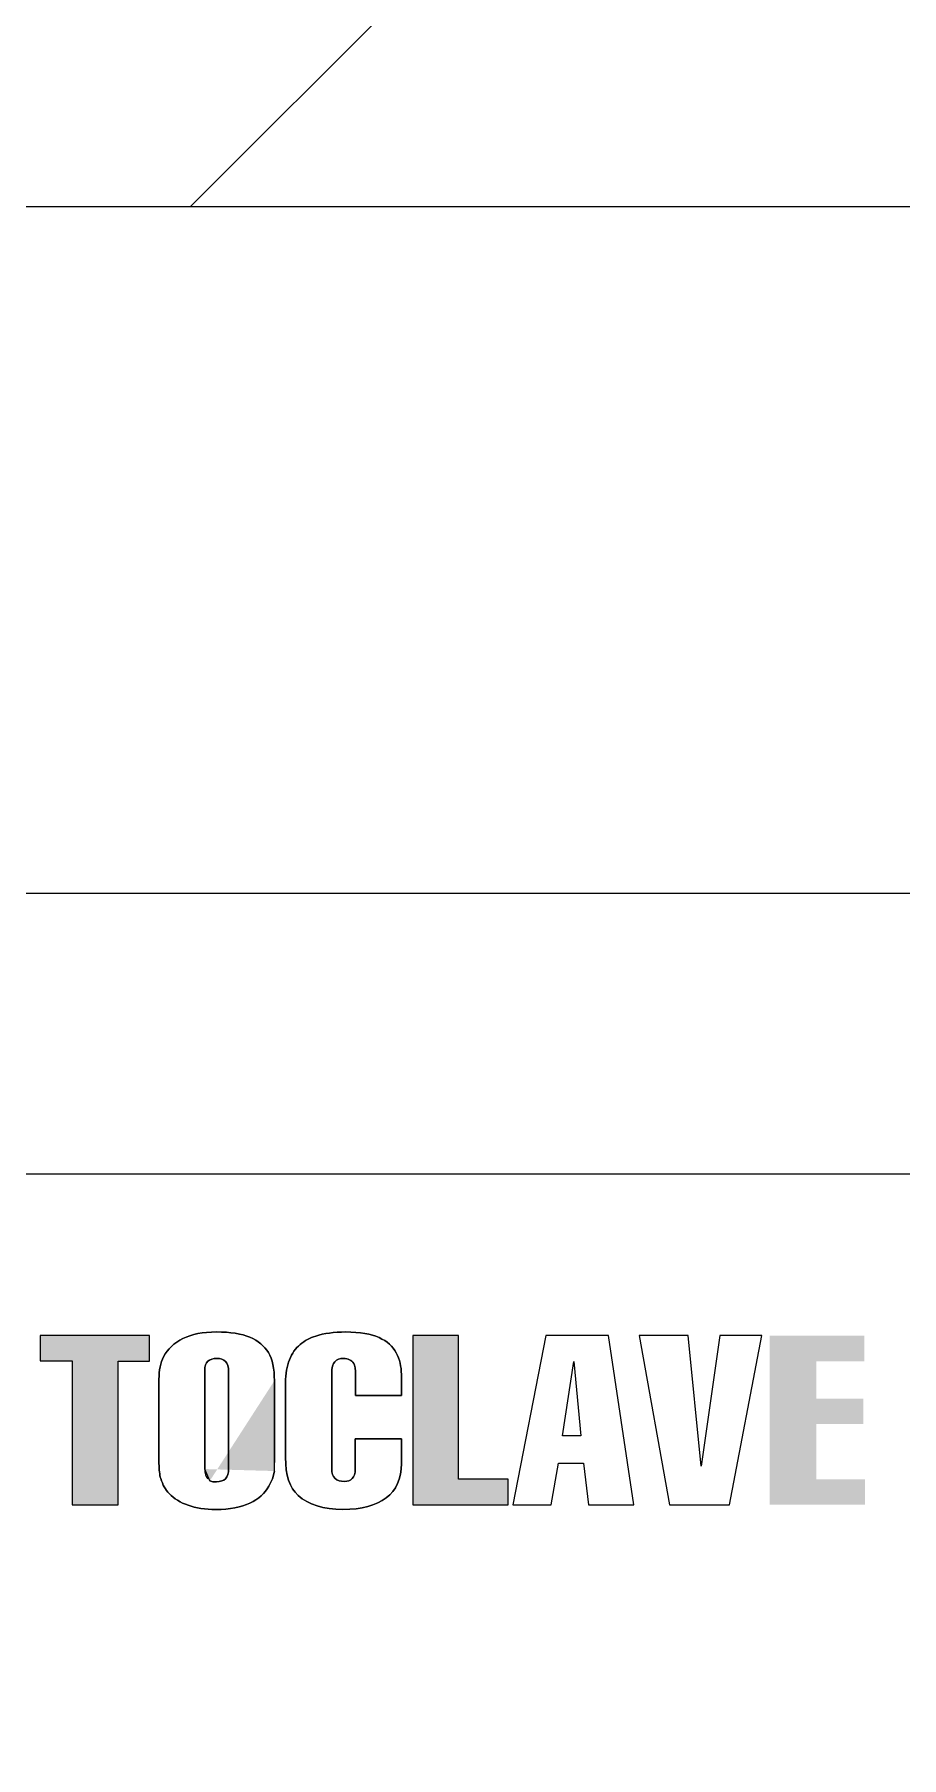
# Model space of a CAD drawing. Header units: millimetres. Extents: x -180913 to 13185, y -18310 to 9270.
# Drawn here: x 5964.5 to 6028.8, y 3870.4 to 3998.3 of the extents above; entities that cross this region are included whole.
import ezdxf

# ---------------------------------------------------------------- set-up
doc = ezdxf.new("R2010")
doc.units = ezdxf.units.MM
doc.header["$MEASUREMENT"] = 0
doc.layers.get('0').update_dxf_attribs({"lineweight": 25})
doc.layers.add('D', color=3, linetype='Continuous', lineweight=13)

msp = doc.modelspace()

# ---------------------------------------------------------------- hatches: boundary and pattern name
h = msp.add_hatch(color=256)
edge = h.paths.add_edge_path()
edge.add_spline(control_points=[(5964.874, 3899.878), (5964.874, 3899.878), (5964.874, 3901.756), (5964.874, 3901.756), (5964.874, 3901.756), (5964.874, 3901.756), (5972.991, 3901.756), (5972.991, 3901.756), (5972.991, 3901.756), (5972.991, 3901.756), (5972.991, 3899.853), (5972.991, 3899.853), (5972.991, 3899.853), (5972.991, 3899.853), (5970.68, 3899.853), (5970.68, 3899.853), (5970.68, 3899.853), (5970.68, 3899.853), (5970.68, 3889.199), (5970.68, 3889.199), (5970.68, 3889.199), (5970.68, 3889.199), (5967.254, 3889.199), (5967.254, 3889.199), (5967.254, 3889.199), (5967.254, 3889.199), (5967.254, 3899.878), (5967.254, 3899.878), (5967.254, 3899.878), (5967.254, 3899.878), (5964.874, 3899.878), (5964.874, 3899.878)], knot_values=[0, 0, 0, 0, 0.125, 0.125, 0.125, 0.125, 0.25, 0.25, 0.25, 0.25, 0.375, 0.375, 0.375, 0.375, 0.5, 0.5, 0.5, 0.5, 0.625, 0.625, 0.625, 0.625, 0.75, 0.75, 0.75, 0.75, 0.875, 0.875, 0.875, 0.875, 1, 1, 1, 1], degree=3, periodic=1)
h = msp.add_hatch(color=256)
edge = h.paths.add_edge_path(flags=17)
edge.add_spline(control_points=[(5982.264, 3891.705), (5982.264, 3891.705), (5982.122, 3891.119), (5982.122, 3891.119), (5982.122, 3891.119), (5982.122, 3891.119), (5981.84, 3890.585), (5981.84, 3890.585), (5981.84, 3890.585), (5981.558, 3890.051), (5981.093, 3889.629), (5980.446, 3889.319), (5980.446, 3889.319), (5979.799, 3889.009), (5978.957, 3888.854), (5977.921, 3888.854), (5977.921, 3888.854), (5977.124, 3888.854), (5976.439, 3888.956), (5975.864, 3889.16), (5975.864, 3889.16), (5975.29, 3889.364), (5974.82, 3889.655), (5974.455, 3890.034), (5974.455, 3890.034), (5974.183, 3890.315), (5973.974, 3890.686), (5973.828, 3891.145), (5973.828, 3891.145), (5973.741, 3891.426), (5973.698, 3891.8), (5973.698, 3892.265), (5973.698, 3892.265), (5973.698, 3892.265), (5973.698, 3898.509), (5973.698, 3898.509), (5973.698, 3898.509), (5973.698, 3899.187), (5973.811, 3899.743), (5974.037, 3900.18), (5974.037, 3900.18), (5974.342, 3900.76), (5974.82, 3901.212), (5975.471, 3901.536), (5975.471, 3901.536), (5976.122, 3901.861), (5976.948, 3902.023), (5977.951, 3902.023), (5977.951, 3902.023), (5979, 3902.023), (5979.832, 3901.892), (5980.446, 3901.631), (5980.446, 3901.631), (5981.06, 3901.37), (5981.516, 3900.991), (5981.815, 3900.494), (5981.815, 3900.494), (5982.114, 3899.997), (5982.264, 3899.301), (5982.264, 3898.406), (5982.264, 3898.406), (5982.264, 3898.406), (5982.264, 3891.705), (5982.264, 3891.705)], knot_values=[0, 0, 0, 0, 0.0625, 0.0625, 0.0625, 0.0625, 0.125, 0.125, 0.125, 0.125, 0.1875, 0.1875, 0.1875, 0.1875, 0.25, 0.25, 0.25, 0.25, 0.3125, 0.3125, 0.3125, 0.3125, 0.375, 0.375, 0.375, 0.375, 0.4375, 0.4375, 0.4375, 0.4375, 0.5, 0.5, 0.5, 0.5, 0.5625, 0.5625, 0.5625, 0.5625, 0.625, 0.625, 0.625, 0.625, 0.6875, 0.6875, 0.6875, 0.6875, 0.75, 0.75, 0.75, 0.75, 0.8125, 0.8125, 0.8125, 0.8125, 0.875, 0.875, 0.875, 0.875, 0.9375, 0.9375, 0.9375, 0.9375, 1, 1, 1, 1], degree=3, periodic=0)
edge = h.paths.add_edge_path(flags=0)
edge.add_spline(control_points=[(5977.476, 3890.984), (5977.476, 3890.984), (5977.692, 3890.913), (5977.692, 3890.913), (5977.692, 3890.913), (5977.692, 3890.913), (5977.971, 3890.913), (5977.971, 3890.913), (5977.971, 3890.913), (5978.256, 3890.913), (5978.477, 3890.987), (5978.633, 3891.137), (5978.633, 3891.137), (5978.789, 3891.286), (5978.867, 3891.538), (5978.867, 3891.894), (5978.867, 3891.894), (5978.867, 3891.894), (5978.867, 3899.06), (5978.867, 3899.06), (5978.867, 3899.06), (5978.867, 3899.433), (5978.793, 3899.693), (5978.643, 3899.84), (5978.643, 3899.84), (5978.494, 3899.986), (5978.28, 3900.059), (5978.001, 3900.059), (5978.001, 3900.059), (5977.709, 3900.059), (5977.484, 3899.99), (5977.328, 3899.853), (5977.328, 3899.853), (5977.172, 3899.715), (5977.095, 3899.491), (5977.095, 3899.181), (5977.095, 3899.181), (5977.095, 3899.181), (5977.095, 3891.851), (5977.095, 3891.851), (5977.095, 3891.851), (5977.095, 3891.851), (5977.476, 3890.984), (5977.476, 3890.984)], knot_values=[0, 0, 0, 0, 0.0909091, 0.0909091, 0.0909091, 0.0909091, 0.1818182, 0.1818182, 0.1818182, 0.1818182, 0.2727273, 0.2727273, 0.2727273, 0.2727273, 0.3636364, 0.3636364, 0.3636364, 0.3636364, 0.4545455, 0.4545455, 0.4545455, 0.4545455, 0.5454545, 0.5454545, 0.5454545, 0.5454545, 0.6363636, 0.6363636, 0.6363636, 0.6363636, 0.7272727, 0.7272727, 0.7272727, 0.7272727, 0.8181818, 0.8181818, 0.8181818, 0.8181818, 0.9090909, 0.9090909, 0.9090909, 0.9090909, 1, 1, 1, 1], degree=3, periodic=0)
edge = h.paths.add_edge_path(flags=17)
edge.add_spline(control_points=[(5982.264, 3891.705), (5982.264, 3891.705), (5982.122, 3891.119), (5982.122, 3891.119), (5982.122, 3891.119), (5982.122, 3891.119), (5981.84, 3890.585), (5981.84, 3890.585), (5981.84, 3890.585), (5981.558, 3890.051), (5981.093, 3889.629), (5980.446, 3889.319), (5980.446, 3889.319), (5979.799, 3889.009), (5978.957, 3888.854), (5977.921, 3888.854), (5977.921, 3888.854), (5977.124, 3888.854), (5976.439, 3888.956), (5975.864, 3889.16), (5975.864, 3889.16), (5975.29, 3889.364), (5974.82, 3889.655), (5974.455, 3890.034), (5974.455, 3890.034), (5974.183, 3890.315), (5973.974, 3890.686), (5973.828, 3891.145), (5973.828, 3891.145), (5973.741, 3891.426), (5973.698, 3891.8), (5973.698, 3892.265), (5973.698, 3892.265), (5973.698, 3892.265), (5973.698, 3898.509), (5973.698, 3898.509), (5973.698, 3898.509), (5973.698, 3899.187), (5973.811, 3899.743), (5974.037, 3900.18), (5974.037, 3900.18), (5974.342, 3900.76), (5974.82, 3901.212), (5975.471, 3901.536), (5975.471, 3901.536), (5976.122, 3901.861), (5976.948, 3902.023), (5977.951, 3902.023), (5977.951, 3902.023), (5979, 3902.023), (5979.832, 3901.892), (5980.446, 3901.631), (5980.446, 3901.631), (5981.06, 3901.37), (5981.516, 3900.991), (5981.815, 3900.494), (5981.815, 3900.494), (5982.114, 3899.997), (5982.264, 3899.301), (5982.264, 3898.406)], knot_values=[0, 0, 0, 0, 0.0666667, 0.0666667, 0.0666667, 0.0666667, 0.1333333, 0.1333333, 0.1333333, 0.1333333, 0.2, 0.2, 0.2, 0.2, 0.2666667, 0.2666667, 0.2666667, 0.2666667, 0.3333333, 0.3333333, 0.3333333, 0.3333333, 0.4, 0.4, 0.4, 0.4, 0.4666667, 0.4666667, 0.4666667, 0.4666667, 0.5333333, 0.5333333, 0.5333333, 0.5333333, 0.6, 0.6, 0.6, 0.6, 0.6666667, 0.6666667, 0.6666667, 0.6666667, 0.7333333, 0.7333333, 0.7333333, 0.7333333, 0.8, 0.8, 0.8, 0.8, 0.8666667, 0.8666667, 0.8666667, 0.8666667, 0.9333333, 0.9333333, 0.9333333, 0.9333333, 1, 1, 1, 1], degree=3, periodic=0)
edge.add_spline(control_points=[(5977.476, 3890.984), (5977.476, 3890.984), (5977.692, 3890.913), (5977.692, 3890.913), (5977.692, 3890.913), (5977.692, 3890.913), (5977.971, 3890.913), (5977.971, 3890.913), (5977.971, 3890.913), (5978.256, 3890.913), (5978.477, 3890.987), (5978.633, 3891.137), (5978.633, 3891.137), (5978.789, 3891.286), (5978.867, 3891.538), (5978.867, 3891.894), (5978.867, 3891.894), (5978.867, 3891.894), (5978.867, 3899.06), (5978.867, 3899.06), (5978.867, 3899.06), (5978.867, 3899.433), (5978.793, 3899.693), (5978.643, 3899.84), (5978.643, 3899.84), (5978.494, 3899.986), (5978.28, 3900.059), (5978.001, 3900.059), (5978.001, 3900.059), (5977.709, 3900.059), (5977.484, 3899.99), (5977.328, 3899.853), (5977.328, 3899.853), (5977.172, 3899.715), (5977.095, 3899.491), (5977.095, 3899.181), (5977.095, 3899.181), (5977.095, 3899.181), (5977.095, 3891.851), (5977.095, 3891.851)], knot_values=[0, 0, 0, 0, 0.1, 0.1, 0.1, 0.1, 0.2, 0.2, 0.2, 0.2, 0.3, 0.3, 0.3, 0.3, 0.4, 0.4, 0.4, 0.4, 0.5, 0.5, 0.5, 0.5, 0.6, 0.6, 0.6, 0.6, 0.7, 0.7, 0.7, 0.7, 0.8, 0.8, 0.8, 0.8, 0.9, 0.9, 0.9, 0.9, 1, 1, 1, 1], degree=3, periodic=0)
h = msp.add_hatch(color=256)
edge = h.paths.add_edge_path(flags=17)
edge.add_spline(control_points=[(5988.279, 3897.303), (5988.279, 3897.303), (5991.685, 3897.303), (5991.685, 3897.303), (5991.685, 3897.303), (5991.685, 3897.303), (5991.685, 3898.879), (5991.685, 3898.879), (5991.685, 3898.879), (5991.685, 3899.459), (5991.559, 3899.99), (5991.307, 3900.473), (5991.307, 3900.473), (5991.055, 3900.955), (5990.63, 3901.334), (5990.032, 3901.61), (5990.032, 3901.61), (5989.434, 3901.885), (5988.611, 3902.023), (5987.562, 3902.023), (5987.562, 3902.023), (5986.679, 3902.023), (5985.935, 3901.922), (5985.331, 3901.722), (5985.331, 3901.722), (5984.899, 3901.584), (5984.513, 3901.374), (5984.171, 3901.093), (5984.171, 3901.093), (5983.829, 3900.811), (5983.563, 3900.435), (5983.374, 3899.965), (5983.374, 3899.965), (5983.185, 3899.494), (5983.09, 3898.925), (5983.09, 3898.259), (5983.09, 3898.259), (5983.09, 3898.259), (5983.09, 3892.713), (5983.09, 3892.713), (5983.09, 3892.713), (5983.09, 3891.398), (5983.399, 3890.459), (5984.016, 3889.896), (5984.016, 3889.896), (5984.787, 3889.201), (5985.899, 3888.854), (5987.353, 3888.854), (5987.353, 3888.854), (5988.734, 3888.854), (5989.801, 3889.138), (5990.555, 3889.707), (5990.555, 3889.707), (5991.308, 3890.275), (5991.685, 3891.128), (5991.685, 3892.265), (5991.685, 3892.265), (5991.685, 3892.265), (5991.685, 3894.099), (5991.685, 3894.099), (5991.685, 3894.099), (5991.685, 3894.099), (5988.259, 3894.099), (5988.259, 3894.099), (5988.259, 3894.099), (5988.259, 3894.099), (5988.259, 3891.834), (5988.259, 3891.834), (5988.259, 3891.834), (5988.259, 3891.513), (5988.188, 3891.281), (5988.045, 3891.141), (5988.045, 3891.141), (5987.902, 3891), (5987.705, 3890.93), (5987.453, 3890.93), (5987.453, 3890.93), (5987.167, 3890.93), (5986.94, 3891.007), (5986.77, 3891.162), (5986.77, 3891.162), (5986.601, 3891.317), (5986.516, 3891.556), (5986.516, 3891.877), (5986.516, 3891.877), (5986.516, 3891.877), (5986.516, 3898.957), (5986.516, 3898.957), (5986.516, 3898.957), (5986.516, 3899.37), (5986.594, 3899.657), (5986.75, 3899.818), (5986.75, 3899.818), (5986.906, 3899.979), (5987.12, 3900.059), (5987.393, 3900.059), (5987.393, 3900.059), (5987.738, 3900.059), (5987.99, 3899.936), (5988.15, 3899.689), (5988.15, 3899.689), (5988.236, 3899.551), (5988.279, 3899.238), (5988.279, 3898.75), (5988.279, 3898.75), (5988.279, 3898.75), (5988.279, 3898.75), (5988.279, 3898.75)], knot_values=[-1, -1, -1, -1, -0.9642857, -0.9642857, -0.9642857, -0.9642857, -0.9285714, -0.9285714, -0.9285714, -0.9285714, -0.8928571, -0.8928571, -0.8928571, -0.8928571, -0.8571429, -0.8571429, -0.8571429, -0.8571429, -0.8214286, -0.8214286, -0.8214286, -0.8214286, -0.7857143, -0.7857143, -0.7857143, -0.7857143, -0.75, -0.75, -0.75, -0.75, -0.7142857, -0.7142857, -0.7142857, -0.7142857, -0.6785714, -0.6785714, -0.6785714, -0.6785714, -0.6428571, -0.6428571, -0.6428571, -0.6428571, -0.6071429, -0.6071429, -0.6071429, -0.6071429, -0.5714286, -0.5714286, -0.5714286, -0.5714286, -0.5357143, -0.5357143, -0.5357143, -0.5357143, -0.5, -0.5, -0.5, -0.5, -0.4642857, -0.4642857, -0.4642857, -0.4642857, -0.4285714, -0.4285714, -0.4285714, -0.4285714, -0.3928571, -0.3928571, -0.3928571, -0.3928571, -0.3571429, -0.3571429, -0.3571429, -0.3571429, -0.3214286, -0.3214286, -0.3214286, -0.3214286, -0.2857143, -0.2857143, -0.2857143, -0.2857143, -0.25, -0.25, -0.25, -0.25, -0.2142857, -0.2142857, -0.2142857, -0.2142857, -0.1785714, -0.1785714, -0.1785714, -0.1785714, -0.1428571, -0.1428571, -0.1428571, -0.1428571, -0.1071429, -0.1071429, -0.1071429, -0.1071429, -0.0714286, -0.0714286, -0.0714286, -0.0714286, -0.0366117, -0.0366117, -0.0366117, -0.0366117], degree=3, periodic=0)
edge.add_spline(control_points=[(5988.279, 3898.75), (5988.279, 3898.75), (5988.279, 3898.75), (5988.279, 3898.75), (5988.279, 3898.75), (5988.279, 3898.75), (5988.279, 3897.303), (5988.279, 3897.303)], knot_values=[-0.0366117, -0.0366117, -0.0366117, -0.0366117, -0.0357143, -0.0357143, -0.0357143, -0.0357143, 0, 0, 0, 0], degree=3, periodic=0)
edge = h.paths.add_edge_path(flags=16)
edge.add_spline(control_points=[(5988.279, 3897.303), (5988.279, 3897.303), (5988.279, 3898.75), (5988.279, 3898.75), (5988.279, 3898.75), (5988.279, 3898.75), (5988.279, 3898.75), (5988.279, 3898.75), (5988.279, 3898.75), (5988.279, 3899.238), (5988.236, 3899.551), (5988.15, 3899.689), (5988.15, 3899.689), (5987.99, 3899.936), (5987.738, 3900.059), (5987.393, 3900.059), (5987.393, 3900.059), (5987.12, 3900.059), (5986.906, 3899.979), (5986.75, 3899.818), (5986.75, 3899.818), (5986.594, 3899.657), (5986.516, 3899.37), (5986.516, 3898.957), (5986.516, 3898.957), (5986.516, 3898.957), (5986.516, 3891.877), (5986.516, 3891.877), (5986.516, 3891.877), (5986.516, 3891.556), (5986.601, 3891.317), (5986.77, 3891.162), (5986.77, 3891.162), (5986.94, 3891.007), (5987.167, 3890.93), (5987.453, 3890.93), (5987.453, 3890.93), (5987.705, 3890.93), (5987.902, 3891), (5988.045, 3891.141), (5988.045, 3891.141), (5988.188, 3891.281), (5988.259, 3891.513), (5988.259, 3891.834), (5988.259, 3891.834), (5988.259, 3891.834), (5988.259, 3894.099), (5988.259, 3894.099), (5988.259, 3894.099), (5988.259, 3894.099), (5991.685, 3894.099), (5991.685, 3894.099), (5991.685, 3894.099), (5991.685, 3894.099), (5991.685, 3892.265), (5991.685, 3892.265), (5991.685, 3892.265), (5991.685, 3891.128), (5991.308, 3890.275), (5990.555, 3889.707), (5990.555, 3889.707), (5989.801, 3889.138), (5988.734, 3888.854), (5987.353, 3888.854), (5987.353, 3888.854), (5985.899, 3888.854), (5984.787, 3889.201), (5984.016, 3889.896), (5984.016, 3889.896), (5983.399, 3890.459), (5983.09, 3891.398), (5983.09, 3892.713), (5983.09, 3892.713), (5983.09, 3892.713), (5983.09, 3898.259), (5983.09, 3898.259), (5983.09, 3898.259), (5983.09, 3898.925), (5983.185, 3899.494), (5983.374, 3899.965), (5983.374, 3899.965), (5983.563, 3900.435), (5983.829, 3900.811), (5984.171, 3901.093), (5984.171, 3901.093), (5984.513, 3901.374), (5984.899, 3901.584), (5985.331, 3901.722), (5985.331, 3901.722), (5985.935, 3901.922), (5986.679, 3902.023), (5987.562, 3902.023), (5987.562, 3902.023), (5988.611, 3902.023), (5989.434, 3901.885), (5990.032, 3901.61), (5990.032, 3901.61), (5990.63, 3901.334), (5991.055, 3900.955), (5991.307, 3900.473), (5991.307, 3900.473), (5991.559, 3899.99), (5991.685, 3899.459), (5991.685, 3898.879), (5991.685, 3898.879), (5991.685, 3898.879), (5991.685, 3897.303), (5991.685, 3897.303)], knot_values=[0, 0, 0, 0, 0.037037, 0.037037, 0.037037, 0.037037, 0.0740741, 0.0740741, 0.0740741, 0.0740741, 0.1111111, 0.1111111, 0.1111111, 0.1111111, 0.1481481, 0.1481481, 0.1481481, 0.1481481, 0.1851852, 0.1851852, 0.1851852, 0.1851852, 0.2222222, 0.2222222, 0.2222222, 0.2222222, 0.2592593, 0.2592593, 0.2592593, 0.2592593, 0.2962963, 0.2962963, 0.2962963, 0.2962963, 0.3333333, 0.3333333, 0.3333333, 0.3333333, 0.3703704, 0.3703704, 0.3703704, 0.3703704, 0.4074074, 0.4074074, 0.4074074, 0.4074074, 0.4444444, 0.4444444, 0.4444444, 0.4444444, 0.4814815, 0.4814815, 0.4814815, 0.4814815, 0.5185185, 0.5185185, 0.5185185, 0.5185185, 0.5555556, 0.5555556, 0.5555556, 0.5555556, 0.5925926, 0.5925926, 0.5925926, 0.5925926, 0.6296296, 0.6296296, 0.6296296, 0.6296296, 0.6666667, 0.6666667, 0.6666667, 0.6666667, 0.7037037, 0.7037037, 0.7037037, 0.7037037, 0.7407407, 0.7407407, 0.7407407, 0.7407407, 0.7777778, 0.7777778, 0.7777778, 0.7777778, 0.8148148, 0.8148148, 0.8148148, 0.8148148, 0.8518519, 0.8518519, 0.8518519, 0.8518519, 0.8888889, 0.8888889, 0.8888889, 0.8888889, 0.9259259, 0.9259259, 0.9259259, 0.9259259, 0.962963, 0.962963, 0.962963, 0.962963, 1, 1, 1, 1], degree=3, periodic=0)
h = msp.add_hatch(color=256)
edge = h.paths.add_edge_path(flags=17)
edge.add_spline(control_points=[(5988.279, 3897.303), (5988.279, 3897.303), (5991.685, 3897.303), (5991.685, 3897.303), (5991.685, 3897.303), (5991.685, 3897.303), (5991.685, 3898.879), (5991.685, 3898.879), (5991.685, 3898.879), (5991.685, 3899.459), (5991.559, 3899.99), (5991.307, 3900.473), (5991.307, 3900.473), (5991.055, 3900.955), (5990.63, 3901.334), (5990.032, 3901.61), (5990.032, 3901.61), (5989.434, 3901.885), (5988.611, 3902.023), (5987.562, 3902.023), (5987.562, 3902.023), (5986.679, 3902.023), (5985.935, 3901.922), (5985.331, 3901.722), (5985.331, 3901.722), (5984.899, 3901.584), (5984.513, 3901.374), (5984.171, 3901.093), (5984.171, 3901.093), (5983.829, 3900.811), (5983.563, 3900.435), (5983.374, 3899.965), (5983.374, 3899.965), (5983.185, 3899.494), (5983.09, 3898.925), (5983.09, 3898.259), (5983.09, 3898.259), (5983.09, 3898.259), (5983.09, 3892.713), (5983.09, 3892.713), (5983.09, 3892.713), (5983.09, 3891.398), (5983.399, 3890.459), (5984.016, 3889.896), (5984.016, 3889.896), (5984.787, 3889.201), (5985.899, 3888.854), (5987.353, 3888.854), (5987.353, 3888.854), (5988.734, 3888.854), (5989.801, 3889.138), (5990.555, 3889.707), (5990.555, 3889.707), (5991.308, 3890.275), (5991.685, 3891.128), (5991.685, 3892.265), (5991.685, 3892.265), (5991.685, 3892.265), (5991.685, 3894.099), (5991.685, 3894.099), (5991.685, 3894.099), (5991.685, 3894.099), (5988.259, 3894.099), (5988.259, 3894.099), (5988.259, 3894.099), (5988.259, 3894.099), (5988.259, 3891.834), (5988.259, 3891.834), (5988.259, 3891.834), (5988.259, 3891.513), (5988.188, 3891.281), (5988.045, 3891.141), (5988.045, 3891.141), (5987.902, 3891), (5987.705, 3890.93), (5987.453, 3890.93), (5987.453, 3890.93), (5987.167, 3890.93), (5986.94, 3891.007), (5986.77, 3891.162), (5986.77, 3891.162), (5986.601, 3891.317), (5986.516, 3891.556), (5986.516, 3891.877), (5986.516, 3891.877), (5986.516, 3891.877), (5986.516, 3898.957), (5986.516, 3898.957), (5986.516, 3898.957), (5986.516, 3899.37), (5986.594, 3899.657), (5986.75, 3899.818), (5986.75, 3899.818), (5986.906, 3899.979), (5987.12, 3900.059), (5987.393, 3900.059), (5987.393, 3900.059), (5987.738, 3900.059), (5987.99, 3899.936), (5988.15, 3899.689), (5988.15, 3899.689), (5988.236, 3899.551), (5988.279, 3899.238), (5988.279, 3898.75), (5988.279, 3898.75), (5988.279, 3898.75), (5988.279, 3898.75), (5988.279, 3898.75)], knot_values=[-1, -1, -1, -1, -0.9642857, -0.9642857, -0.9642857, -0.9642857, -0.9285714, -0.9285714, -0.9285714, -0.9285714, -0.8928571, -0.8928571, -0.8928571, -0.8928571, -0.8571429, -0.8571429, -0.8571429, -0.8571429, -0.8214286, -0.8214286, -0.8214286, -0.8214286, -0.7857143, -0.7857143, -0.7857143, -0.7857143, -0.75, -0.75, -0.75, -0.75, -0.7142857, -0.7142857, -0.7142857, -0.7142857, -0.6785714, -0.6785714, -0.6785714, -0.6785714, -0.6428571, -0.6428571, -0.6428571, -0.6428571, -0.6071429, -0.6071429, -0.6071429, -0.6071429, -0.5714286, -0.5714286, -0.5714286, -0.5714286, -0.5357143, -0.5357143, -0.5357143, -0.5357143, -0.5, -0.5, -0.5, -0.5, -0.4642857, -0.4642857, -0.4642857, -0.4642857, -0.4285714, -0.4285714, -0.4285714, -0.4285714, -0.3928571, -0.3928571, -0.3928571, -0.3928571, -0.3571429, -0.3571429, -0.3571429, -0.3571429, -0.3214286, -0.3214286, -0.3214286, -0.3214286, -0.2857143, -0.2857143, -0.2857143, -0.2857143, -0.25, -0.25, -0.25, -0.25, -0.2142857, -0.2142857, -0.2142857, -0.2142857, -0.1785714, -0.1785714, -0.1785714, -0.1785714, -0.1428571, -0.1428571, -0.1428571, -0.1428571, -0.1071429, -0.1071429, -0.1071429, -0.1071429, -0.0714286, -0.0714286, -0.0714286, -0.0714286, -0.0366117, -0.0366117, -0.0366117, -0.0366117], degree=3, periodic=0)
edge.add_spline(control_points=[(5988.279, 3898.75), (5988.279, 3898.75), (5988.279, 3898.75), (5988.279, 3898.75), (5988.279, 3898.75), (5988.279, 3898.75), (5988.279, 3897.303), (5988.279, 3897.303)], knot_values=[-0.0366117, -0.0366117, -0.0366117, -0.0366117, -0.0357143, -0.0357143, -0.0357143, -0.0357143, 0, 0, 0, 0], degree=3, periodic=0)
edge = h.paths.add_edge_path()
edge.add_spline(control_points=[(5992.532, 3889.199), (5992.532, 3889.199), (5992.532, 3901.756), (5992.532, 3901.756), (5992.532, 3901.756), (5992.532, 3901.756), (5995.928, 3901.756), (5995.928, 3901.756), (5995.928, 3901.756), (5995.928, 3901.756), (5995.928, 3891.093), (5995.928, 3891.093), (5995.928, 3891.093), (5995.928, 3891.093), (5999.613, 3891.093), (5999.613, 3891.093), (5999.613, 3891.093), (5999.613, 3891.093), (5999.613, 3889.199), (5999.613, 3889.199), (5999.613, 3889.199), (5999.613, 3889.199), (5992.532, 3889.199), (5992.532, 3889.199)], knot_values=[0, 0, 0, 0, 0.1666667, 0.1666667, 0.1666667, 0.1666667, 0.3333333, 0.3333333, 0.3333333, 0.3333333, 0.5, 0.5, 0.5, 0.5, 0.6666667, 0.6666667, 0.6666667, 0.6666667, 0.8333333, 0.8333333, 0.8333333, 0.8333333, 1, 1, 1, 1], degree=3, periodic=1)
edge = h.paths.add_edge_path(flags=16)
edge.add_spline(control_points=[(5988.279, 3897.303), (5988.279, 3897.303), (5988.279, 3898.75), (5988.279, 3898.75), (5988.279, 3898.75), (5988.279, 3898.75), (5988.279, 3898.75), (5988.279, 3898.75), (5988.279, 3898.75), (5988.279, 3899.238), (5988.236, 3899.551), (5988.15, 3899.689), (5988.15, 3899.689), (5987.99, 3899.936), (5987.738, 3900.059), (5987.393, 3900.059), (5987.393, 3900.059), (5987.12, 3900.059), (5986.906, 3899.979), (5986.75, 3899.818), (5986.75, 3899.818), (5986.594, 3899.657), (5986.516, 3899.37), (5986.516, 3898.957), (5986.516, 3898.957), (5986.516, 3898.957), (5986.516, 3891.877), (5986.516, 3891.877), (5986.516, 3891.877), (5986.516, 3891.556), (5986.601, 3891.317), (5986.77, 3891.162), (5986.77, 3891.162), (5986.94, 3891.007), (5987.167, 3890.93), (5987.453, 3890.93), (5987.453, 3890.93), (5987.705, 3890.93), (5987.902, 3891), (5988.045, 3891.141), (5988.045, 3891.141), (5988.188, 3891.281), (5988.259, 3891.513), (5988.259, 3891.834), (5988.259, 3891.834), (5988.259, 3891.834), (5988.259, 3894.099), (5988.259, 3894.099), (5988.259, 3894.099), (5988.259, 3894.099), (5991.685, 3894.099), (5991.685, 3894.099), (5991.685, 3894.099), (5991.685, 3894.099), (5991.685, 3892.265), (5991.685, 3892.265), (5991.685, 3892.265), (5991.685, 3891.128), (5991.308, 3890.275), (5990.555, 3889.707), (5990.555, 3889.707), (5989.801, 3889.138), (5988.734, 3888.854), (5987.353, 3888.854), (5987.353, 3888.854), (5985.899, 3888.854), (5984.787, 3889.201), (5984.016, 3889.896), (5984.016, 3889.896), (5983.399, 3890.459), (5983.09, 3891.398), (5983.09, 3892.713), (5983.09, 3892.713), (5983.09, 3892.713), (5983.09, 3898.259), (5983.09, 3898.259), (5983.09, 3898.259), (5983.09, 3898.925), (5983.185, 3899.494), (5983.374, 3899.965), (5983.374, 3899.965), (5983.563, 3900.435), (5983.829, 3900.811), (5984.171, 3901.093), (5984.171, 3901.093), (5984.513, 3901.374), (5984.899, 3901.584), (5985.331, 3901.722), (5985.331, 3901.722), (5985.935, 3901.922), (5986.679, 3902.023), (5987.562, 3902.023), (5987.562, 3902.023), (5988.611, 3902.023), (5989.434, 3901.885), (5990.032, 3901.61), (5990.032, 3901.61), (5990.63, 3901.334), (5991.055, 3900.955), (5991.307, 3900.473), (5991.307, 3900.473), (5991.559, 3899.99), (5991.685, 3899.459), (5991.685, 3898.879), (5991.685, 3898.879), (5991.685, 3898.879), (5991.685, 3897.303), (5991.685, 3897.303)], knot_values=[0, 0, 0, 0, 0.037037, 0.037037, 0.037037, 0.037037, 0.0740741, 0.0740741, 0.0740741, 0.0740741, 0.1111111, 0.1111111, 0.1111111, 0.1111111, 0.1481481, 0.1481481, 0.1481481, 0.1481481, 0.1851852, 0.1851852, 0.1851852, 0.1851852, 0.2222222, 0.2222222, 0.2222222, 0.2222222, 0.2592593, 0.2592593, 0.2592593, 0.2592593, 0.2962963, 0.2962963, 0.2962963, 0.2962963, 0.3333333, 0.3333333, 0.3333333, 0.3333333, 0.3703704, 0.3703704, 0.3703704, 0.3703704, 0.4074074, 0.4074074, 0.4074074, 0.4074074, 0.4444444, 0.4444444, 0.4444444, 0.4444444, 0.4814815, 0.4814815, 0.4814815, 0.4814815, 0.5185185, 0.5185185, 0.5185185, 0.5185185, 0.5555556, 0.5555556, 0.5555556, 0.5555556, 0.5925926, 0.5925926, 0.5925926, 0.5925926, 0.6296296, 0.6296296, 0.6296296, 0.6296296, 0.6666667, 0.6666667, 0.6666667, 0.6666667, 0.7037037, 0.7037037, 0.7037037, 0.7037037, 0.7407407, 0.7407407, 0.7407407, 0.7407407, 0.7777778, 0.7777778, 0.7777778, 0.7777778, 0.8148148, 0.8148148, 0.8148148, 0.8148148, 0.8518519, 0.8518519, 0.8518519, 0.8518519, 0.8888889, 0.8888889, 0.8888889, 0.8888889, 0.9259259, 0.9259259, 0.9259259, 0.9259259, 0.962963, 0.962963, 0.962963, 0.962963, 1, 1, 1, 1], degree=3, periodic=0)
h = msp.add_hatch(color=256)
edge = h.paths.add_edge_path()
edge.add_spline(control_points=[(6019.025, 3889.199), (6019.025, 3889.199), (6019.025, 3901.756), (6019.025, 3901.756)], knot_values=[0, 0, 0, 0, 0.0833333, 0.0833333, 0.0833333, 0.0833333], degree=3, periodic=0)
edge.add_spline(control_points=[(6019.025, 3901.756), (6019.025, 3901.756), (6026.036, 3901.756), (6026.036, 3901.756)], knot_values=[0.0833333, 0.0833333, 0.0833333, 0.0833333, 0.1666667, 0.1666667, 0.1666667, 0.1666667], degree=3, periodic=0)
edge.add_spline(control_points=[(6026.036, 3901.756), (6026.036, 3901.756), (6026.036, 3899.853), (6026.036, 3899.853)], knot_values=[0.1666667, 0.1666667, 0.1666667, 0.1666667, 0.25, 0.25, 0.25, 0.25], degree=3, periodic=0)
edge.add_spline(control_points=[(6026.036, 3899.853), (6026.036, 3899.853), (6022.471, 3899.853), (6022.471, 3899.853)], knot_values=[0.25, 0.25, 0.25, 0.25, 0.3333333, 0.3333333, 0.3333333, 0.3333333], degree=3, periodic=0)
edge.add_spline(control_points=[(6022.471, 3899.853), (6022.471, 3899.853), (6022.471, 3897.079), (6022.471, 3897.079)], knot_values=[0.3333333, 0.3333333, 0.3333333, 0.3333333, 0.4166667, 0.4166667, 0.4166667, 0.4166667], degree=3, periodic=0)
edge.add_spline(control_points=[(6022.471, 3897.079), (6022.471, 3897.079), (6025.966, 3897.079), (6025.966, 3897.079)], knot_values=[0.4166667, 0.4166667, 0.4166667, 0.4166667, 0.5, 0.5, 0.5, 0.5], degree=3, periodic=0)
edge.add_spline(control_points=[(6025.966, 3897.079), (6025.966, 3897.079), (6025.966, 3895.202), (6025.966, 3895.202)], knot_values=[0.5, 0.5, 0.5, 0.5, 0.5833333, 0.5833333, 0.5833333, 0.5833333], degree=3, periodic=0)
edge.add_spline(control_points=[(6025.966, 3895.202), (6025.966, 3895.202), (6022.471, 3895.202), (6022.471, 3895.202)], knot_values=[0.5833333, 0.5833333, 0.5833333, 0.5833333, 0.6666667, 0.6666667, 0.6666667, 0.6666667], degree=3, periodic=0)
edge.add_spline(control_points=[(6022.471, 3895.202), (6022.471, 3895.202), (6022.471, 3891.093), (6022.471, 3891.093)], knot_values=[0.6666667, 0.6666667, 0.6666667, 0.6666667, 0.75, 0.75, 0.75, 0.75], degree=3, periodic=0)
edge.add_spline(control_points=[(6022.471, 3891.093), (6022.471, 3891.093), (6026.086, 3891.093), (6026.086, 3891.093)], knot_values=[0.75, 0.75, 0.75, 0.75, 0.8333333, 0.8333333, 0.8333333, 0.8333333], degree=3, periodic=0)
edge.add_spline(control_points=[(6026.086, 3891.093), (6026.086, 3891.093), (6026.086, 3889.199), (6026.086, 3889.199)], knot_values=[0.8333333, 0.8333333, 0.8333333, 0.8333333, 0.9166667, 0.9166667, 0.9166667, 0.9166667], degree=3, periodic=0)
edge.add_spline(control_points=[(6026.086, 3889.199), (6026.086, 3889.199), (6019.025, 3889.199), (6019.025, 3889.199)], knot_values=[0.9166667, 0.9166667, 0.9166667, 0.9166667, 1, 1, 1, 1], degree=3, periodic=0)
at = {"layer": 'D', "ltscale": 30}
h = msp.add_hatch(dxfattribs=at)
h.set_pattern_fill('ANSI31', color=256, scale=500, style=0)
h.set_pattern_definition([(45, (223369.664, 22505.405), (-44.194174, 44.194174), [])])
h.paths.add_polyline_path([(4832.308, 3972.488), (4832.308, 4885.554), (7332.308, 4885.554), (7332.308, 3972.488), (6663.093, 3972.488), (6663.093, 2185.554), (6532.308, 2185.554), (6532.308, 3985.554), (5632.308, 3985.554), (5632.308, 2185.554), (5501.524, 2185.554), (5501.524, 3972.488)])

# ---------------------------------------------------------------- linework, layer by layer
msp.add_line((5632.308, 3985.554), (6532.308, 3985.554))
msp.add_lwpolyline([(5707.308, 3714.554), (6457.308, 3714.554), (6457.308, 3934.554), (5707.308, 3934.554), (5707.308, 3714.554)], close=True)
at = {"color": 0}
msp.add_open_spline([(6154.85, 3934.554), (6154.85, 3934.554), (6147.936, 3913.725), (6105.09, 3913.725), (6105.09, 3913.725), (6105.09, 3913.725), (5898.318, 3913.725), (5898.318, 3913.725)], degree=3, knots=[0.14285714, 0.14285714, 0.14285714, 0.14285714, 0.28571429, 0.28571429, 0.28571429, 0.28571429, 0.42857143, 0.42857143, 0.42857143, 0.42857143], dxfattribs=at)
at = {"lineweight": 5}
for points, knots in [([(5964.874, 3899.878), (5964.874, 3899.878), (5964.874, 3901.756), (5964.874, 3901.756), (5964.874, 3901.756), (5964.874, 3901.756), (5972.991, 3901.756), (5972.991, 3901.756), (5972.991, 3901.756), (5972.991, 3901.756), (5972.991, 3899.853), (5972.991, 3899.853), (5972.991, 3899.853), (5972.991, 3899.853), (5970.68, 3899.853), (5970.68, 3899.853), (5970.68, 3899.853), (5970.68, 3899.853), (5970.68, 3889.199), (5970.68, 3889.199), (5970.68, 3889.199), (5970.68, 3889.199), (5967.254, 3889.199), (5967.254, 3889.199), (5967.254, 3889.199), (5967.254, 3889.199), (5967.254, 3899.878), (5967.254, 3899.878), (5967.254, 3899.878), (5967.254, 3899.878), (5964.874, 3899.878), (5964.874, 3899.878)], [0, 0, 0, 0, 0.125, 0.125, 0.125, 0.125, 0.25, 0.25, 0.25, 0.25, 0.375, 0.375, 0.375, 0.375, 0.5, 0.5, 0.5, 0.5, 0.625, 0.625, 0.625, 0.625, 0.75, 0.75, 0.75, 0.75, 0.875, 0.875, 0.875, 0.875, 1, 1, 1, 1]), ([(5982.264, 3891.705), (5982.264, 3891.705), (5982.122, 3891.119), (5982.122, 3891.119), (5982.122, 3891.119), (5982.122, 3891.119), (5981.84, 3890.585), (5981.84, 3890.585), (5981.84, 3890.585), (5981.558, 3890.051), (5981.093, 3889.629), (5980.446, 3889.319), (5980.446, 3889.319), (5979.799, 3889.009), (5978.957, 3888.854), (5977.921, 3888.854), (5977.921, 3888.854), (5977.124, 3888.854), (5976.439, 3888.956), (5975.864, 3889.16), (5975.864, 3889.16), (5975.29, 3889.364), (5974.82, 3889.655), (5974.455, 3890.034), (5974.455, 3890.034), (5974.183, 3890.315), (5973.974, 3890.686), (5973.828, 3891.145), (5973.828, 3891.145), (5973.741, 3891.426), (5973.698, 3891.8), (5973.698, 3892.265), (5973.698, 3892.265), (5973.698, 3892.265), (5973.698, 3898.509), (5973.698, 3898.509), (5973.698, 3898.509), (5973.698, 3899.187), (5973.811, 3899.743), (5974.037, 3900.18), (5974.037, 3900.18), (5974.342, 3900.76), (5974.82, 3901.212), (5975.471, 3901.536), (5975.471, 3901.536), (5976.122, 3901.861), (5976.948, 3902.023), (5977.951, 3902.023), (5977.951, 3902.023), (5979, 3902.023), (5979.832, 3901.892), (5980.446, 3901.631), (5980.446, 3901.631), (5981.06, 3901.37), (5981.516, 3900.991), (5981.815, 3900.494), (5981.815, 3900.494), (5982.114, 3899.997), (5982.264, 3899.301), (5982.264, 3898.406)], [0, 0, 0, 0, 0.0666667, 0.0666667, 0.0666667, 0.0666667, 0.1333333, 0.1333333, 0.1333333, 0.1333333, 0.2, 0.2, 0.2, 0.2, 0.2666667, 0.2666667, 0.2666667, 0.2666667, 0.3333333, 0.3333333, 0.3333333, 0.3333333, 0.4, 0.4, 0.4, 0.4, 0.4666667, 0.4666667, 0.4666667, 0.4666667, 0.5333333, 0.5333333, 0.5333333, 0.5333333, 0.6, 0.6, 0.6, 0.6, 0.6666667, 0.6666667, 0.6666667, 0.6666667, 0.7333333, 0.7333333, 0.7333333, 0.7333333, 0.8, 0.8, 0.8, 0.8, 0.8666667, 0.8666667, 0.8666667, 0.8666667, 0.9333333, 0.9333333, 0.9333333, 0.9333333, 1, 1, 1, 1]), ([(5988.279, 3897.303), (5988.279, 3897.303), (5988.279, 3898.75), (5988.279, 3898.75), (5988.279, 3898.75), (5988.279, 3898.75), (5988.279, 3898.75), (5988.279, 3898.75), (5988.279, 3898.75), (5988.279, 3899.238), (5988.236, 3899.551), (5988.15, 3899.689), (5988.15, 3899.689), (5987.99, 3899.936), (5987.738, 3900.059), (5987.393, 3900.059), (5987.393, 3900.059), (5987.12, 3900.059), (5986.906, 3899.979), (5986.75, 3899.818), (5986.75, 3899.818), (5986.594, 3899.657), (5986.516, 3899.37), (5986.516, 3898.957), (5986.516, 3898.957), (5986.516, 3898.957), (5986.516, 3891.877), (5986.516, 3891.877), (5986.516, 3891.877), (5986.516, 3891.556), (5986.601, 3891.317), (5986.77, 3891.162), (5986.77, 3891.162), (5986.94, 3891.007), (5987.167, 3890.93), (5987.453, 3890.93), (5987.453, 3890.93), (5987.705, 3890.93), (5987.902, 3891), (5988.045, 3891.141), (5988.045, 3891.141), (5988.188, 3891.281), (5988.259, 3891.513), (5988.259, 3891.834), (5988.259, 3891.834), (5988.259, 3891.834), (5988.259, 3894.099), (5988.259, 3894.099), (5988.259, 3894.099), (5988.259, 3894.099), (5991.685, 3894.099), (5991.685, 3894.099), (5991.685, 3894.099), (5991.685, 3894.099), (5991.685, 3892.265), (5991.685, 3892.265), (5991.685, 3892.265), (5991.685, 3891.128), (5991.308, 3890.275), (5990.555, 3889.707), (5990.555, 3889.707), (5989.801, 3889.138), (5988.734, 3888.854), (5987.353, 3888.854), (5987.353, 3888.854), (5985.899, 3888.854), (5984.787, 3889.201), (5984.016, 3889.896), (5984.016, 3889.896), (5983.399, 3890.459), (5983.09, 3891.398), (5983.09, 3892.713), (5983.09, 3892.713), (5983.09, 3892.713), (5983.09, 3898.259), (5983.09, 3898.259), (5983.09, 3898.259), (5983.09, 3898.925), (5983.185, 3899.494), (5983.374, 3899.965), (5983.374, 3899.965), (5983.563, 3900.435), (5983.829, 3900.811), (5984.171, 3901.093), (5984.171, 3901.093), (5984.513, 3901.374), (5984.899, 3901.584), (5985.331, 3901.722), (5985.331, 3901.722), (5985.935, 3901.922), (5986.679, 3902.023), (5987.562, 3902.023), (5987.562, 3902.023), (5988.611, 3902.023), (5989.434, 3901.885), (5990.032, 3901.61), (5990.032, 3901.61), (5990.63, 3901.334), (5991.055, 3900.955), (5991.307, 3900.473), (5991.307, 3900.473), (5991.559, 3899.99), (5991.685, 3899.459), (5991.685, 3898.879), (5991.685, 3898.879), (5991.685, 3898.879), (5991.685, 3897.303), (5991.685, 3897.303)], [0, 0, 0, 0, 0.037037, 0.037037, 0.037037, 0.037037, 0.0740741, 0.0740741, 0.0740741, 0.0740741, 0.1111111, 0.1111111, 0.1111111, 0.1111111, 0.1481481, 0.1481481, 0.1481481, 0.1481481, 0.1851852, 0.1851852, 0.1851852, 0.1851852, 0.2222222, 0.2222222, 0.2222222, 0.2222222, 0.2592593, 0.2592593, 0.2592593, 0.2592593, 0.2962963, 0.2962963, 0.2962963, 0.2962963, 0.3333333, 0.3333333, 0.3333333, 0.3333333, 0.3703704, 0.3703704, 0.3703704, 0.3703704, 0.4074074, 0.4074074, 0.4074074, 0.4074074, 0.4444444, 0.4444444, 0.4444444, 0.4444444, 0.4814815, 0.4814815, 0.4814815, 0.4814815, 0.5185185, 0.5185185, 0.5185185, 0.5185185, 0.5555556, 0.5555556, 0.5555556, 0.5555556, 0.5925926, 0.5925926, 0.5925926, 0.5925926, 0.6296296, 0.6296296, 0.6296296, 0.6296296, 0.6666667, 0.6666667, 0.6666667, 0.6666667, 0.7037037, 0.7037037, 0.7037037, 0.7037037, 0.7407407, 0.7407407, 0.7407407, 0.7407407, 0.7777778, 0.7777778, 0.7777778, 0.7777778, 0.8148148, 0.8148148, 0.8148148, 0.8148148, 0.8518519, 0.8518519, 0.8518519, 0.8518519, 0.8888889, 0.8888889, 0.8888889, 0.8888889, 0.9259259, 0.9259259, 0.9259259, 0.9259259, 0.962963, 0.962963, 0.962963, 0.962963, 1, 1, 1, 1]), ([(5992.532, 3889.199), (5992.532, 3889.199), (5992.532, 3901.756), (5992.532, 3901.756), (5992.532, 3901.756), (5992.532, 3901.756), (5995.928, 3901.756), (5995.928, 3901.756), (5995.928, 3901.756), (5995.928, 3901.756), (5995.928, 3891.093), (5995.928, 3891.093), (5995.928, 3891.093), (5995.928, 3891.093), (5999.613, 3891.093), (5999.613, 3891.093), (5999.613, 3891.093), (5999.613, 3891.093), (5999.613, 3889.199), (5999.613, 3889.199), (5999.613, 3889.199), (5999.613, 3889.199), (5992.532, 3889.199), (5992.532, 3889.199)], [0, 0, 0, 0, 0.1666667, 0.1666667, 0.1666667, 0.1666667, 0.3333333, 0.3333333, 0.3333333, 0.3333333, 0.5, 0.5, 0.5, 0.5, 0.6666667, 0.6666667, 0.6666667, 0.6666667, 0.8333333, 0.8333333, 0.8333333, 0.8333333, 1, 1, 1, 1]), ([(6002.81, 3889.199), (6002.81, 3889.199), (5999.952, 3889.199), (5999.952, 3889.199), (5999.952, 3889.199), (5999.952, 3889.199), (6002.412, 3901.756), (6002.412, 3901.756), (6002.412, 3901.756), (6002.412, 3901.756), (6007.063, 3901.756), (6007.063, 3901.756), (6007.063, 3901.756), (6007.063, 3901.756), (6008.946, 3889.199), (6008.946, 3889.199), (6008.946, 3889.199), (6008.946, 3889.199), (6005.569, 3889.199), (6005.569, 3889.199), (6005.569, 3889.199), (6005.569, 3889.199), (6005.191, 3892.282), (6005.191, 3892.282), (6005.191, 3892.282), (6005.191, 3892.282), (6003.348, 3892.282), (6003.348, 3892.282), (6003.348, 3892.282), (6003.348, 3892.282), (6002.81, 3889.199), (6002.81, 3889.199)], [0, 0, 0, 0, 0.125, 0.125, 0.125, 0.125, 0.25, 0.25, 0.25, 0.25, 0.375, 0.375, 0.375, 0.375, 0.5, 0.5, 0.5, 0.5, 0.625, 0.625, 0.625, 0.625, 0.75, 0.75, 0.75, 0.75, 0.875, 0.875, 0.875, 0.875, 1, 1, 1, 1]), ([(6009.344, 3901.756), (6009.344, 3901.756), (6012.979, 3901.756), (6012.979, 3901.756), (6012.979, 3901.756), (6012.979, 3901.756), (6013.925, 3892.075), (6013.925, 3892.075), (6013.925, 3892.075), (6013.925, 3892.075), (6015.32, 3901.756), (6015.32, 3901.756), (6015.32, 3901.756), (6015.32, 3901.756), (6018.437, 3901.756), (6018.437, 3901.756), (6018.437, 3901.756), (6018.437, 3901.756), (6016.027, 3889.199), (6016.027, 3889.199), (6016.027, 3889.199), (6016.027, 3889.199), (6011.585, 3889.199), (6011.585, 3889.199), (6011.585, 3889.199), (6011.585, 3889.199), (6009.344, 3901.756), (6009.344, 3901.756)], [0, 0, 0, 0, 0.1428571, 0.1428571, 0.1428571, 0.1428571, 0.2857143, 0.2857143, 0.2857143, 0.2857143, 0.4285714, 0.4285714, 0.4285714, 0.4285714, 0.5714286, 0.5714286, 0.5714286, 0.5714286, 0.7142857, 0.7142857, 0.7142857, 0.7142857, 0.8571429, 0.8571429, 0.8571429, 0.8571429, 1, 1, 1, 1]), ([(5977.476, 3890.984), (5977.476, 3890.984), (5977.692, 3890.913), (5977.692, 3890.913), (5977.692, 3890.913), (5977.692, 3890.913), (5977.971, 3890.913), (5977.971, 3890.913), (5977.971, 3890.913), (5978.256, 3890.913), (5978.477, 3890.987), (5978.633, 3891.137), (5978.633, 3891.137), (5978.789, 3891.286), (5978.867, 3891.538), (5978.867, 3891.894), (5978.867, 3891.894), (5978.867, 3891.894), (5978.867, 3899.06), (5978.867, 3899.06), (5978.867, 3899.06), (5978.867, 3899.433), (5978.793, 3899.693), (5978.643, 3899.84), (5978.643, 3899.84), (5978.494, 3899.986), (5978.28, 3900.059), (5978.001, 3900.059), (5978.001, 3900.059), (5977.709, 3900.059), (5977.484, 3899.99), (5977.328, 3899.853), (5977.328, 3899.853), (5977.172, 3899.715), (5977.095, 3899.491), (5977.095, 3899.181), (5977.095, 3899.181), (5977.095, 3899.181), (5977.095, 3891.851), (5977.095, 3891.851)], [0, 0, 0, 0, 0.1, 0.1, 0.1, 0.1, 0.2, 0.2, 0.2, 0.2, 0.3, 0.3, 0.3, 0.3, 0.4, 0.4, 0.4, 0.4, 0.5, 0.5, 0.5, 0.5, 0.6, 0.6, 0.6, 0.6, 0.7, 0.7, 0.7, 0.7, 0.8, 0.8, 0.8, 0.8, 0.9, 0.9, 0.9, 0.9, 1, 1, 1, 1]), ([(6005.002, 3894.306), (6005.002, 3894.306), (6004.484, 3899.835), (6004.484, 3899.835), (6004.484, 3899.835), (6004.484, 3899.835), (6003.657, 3894.306), (6003.657, 3894.306), (6003.657, 3894.306), (6003.657, 3894.306), (6005.002, 3894.306), (6005.002, 3894.306)], [0, 0, 0, 0, 0.3333333, 0.3333333, 0.3333333, 0.3333333, 0.6666667, 0.6666667, 0.6666667, 0.6666667, 1, 1, 1, 1])]:
    msp.add_open_spline(points, degree=3, knots=knots, dxfattribs=at)
for points, knots in [([(5982.264, 3891.705), (5982.264, 3891.705), (5982.122, 3891.119), (5982.122, 3891.119), (5982.122, 3891.119), (5982.122, 3891.119), (5981.84, 3890.585), (5981.84, 3890.585), (5981.84, 3890.585), (5981.558, 3890.051), (5981.093, 3889.629), (5980.446, 3889.319), (5980.446, 3889.319), (5979.799, 3889.009), (5978.957, 3888.854), (5977.921, 3888.854), (5977.921, 3888.854), (5977.124, 3888.854), (5976.439, 3888.956), (5975.864, 3889.16), (5975.864, 3889.16), (5975.29, 3889.364), (5974.82, 3889.655), (5974.455, 3890.034), (5974.455, 3890.034), (5974.183, 3890.315), (5973.974, 3890.686), (5973.828, 3891.145), (5973.828, 3891.145), (5973.741, 3891.426), (5973.698, 3891.8), (5973.698, 3892.265), (5973.698, 3892.265), (5973.698, 3892.265), (5973.698, 3898.509), (5973.698, 3898.509), (5973.698, 3898.509), (5973.698, 3899.187), (5973.811, 3899.743), (5974.037, 3900.18), (5974.037, 3900.18), (5974.342, 3900.76), (5974.82, 3901.212), (5975.471, 3901.536), (5975.471, 3901.536), (5976.122, 3901.861), (5976.948, 3902.023), (5977.951, 3902.023), (5977.951, 3902.023), (5979, 3902.023), (5979.832, 3901.892), (5980.446, 3901.631), (5980.446, 3901.631), (5981.06, 3901.37), (5981.516, 3900.991), (5981.815, 3900.494), (5981.815, 3900.494), (5982.114, 3899.997), (5982.264, 3899.301), (5982.264, 3898.406), (5982.264, 3898.406), (5982.264, 3898.406), (5982.264, 3891.705), (5982.264, 3891.705)], [0, 0, 0, 0, 0.0625, 0.0625, 0.0625, 0.0625, 0.125, 0.125, 0.125, 0.125, 0.1875, 0.1875, 0.1875, 0.1875, 0.25, 0.25, 0.25, 0.25, 0.3125, 0.3125, 0.3125, 0.3125, 0.375, 0.375, 0.375, 0.375, 0.4375, 0.4375, 0.4375, 0.4375, 0.5, 0.5, 0.5, 0.5, 0.5625, 0.5625, 0.5625, 0.5625, 0.625, 0.625, 0.625, 0.625, 0.6875, 0.6875, 0.6875, 0.6875, 0.75, 0.75, 0.75, 0.75, 0.8125, 0.8125, 0.8125, 0.8125, 0.875, 0.875, 0.875, 0.875, 0.9375, 0.9375, 0.9375, 0.9375, 1, 1, 1, 1]), ([(5988.279, 3897.303), (5988.279, 3897.303), (5988.279, 3898.75), (5988.279, 3898.75), (5988.279, 3898.75), (5988.279, 3898.75), (5988.279, 3898.75), (5988.279, 3898.75), (5988.279, 3898.75), (5988.279, 3899.238), (5988.236, 3899.551), (5988.15, 3899.689), (5988.15, 3899.689), (5987.99, 3899.936), (5987.738, 3900.059), (5987.393, 3900.059), (5987.393, 3900.059), (5987.12, 3900.059), (5986.906, 3899.979), (5986.75, 3899.818), (5986.75, 3899.818), (5986.594, 3899.657), (5986.516, 3899.37), (5986.516, 3898.957), (5986.516, 3898.957), (5986.516, 3898.957), (5986.516, 3891.877), (5986.516, 3891.877), (5986.516, 3891.877), (5986.516, 3891.556), (5986.601, 3891.317), (5986.77, 3891.162), (5986.77, 3891.162), (5986.94, 3891.007), (5987.167, 3890.93), (5987.453, 3890.93), (5987.453, 3890.93), (5987.705, 3890.93), (5987.902, 3891), (5988.045, 3891.141), (5988.045, 3891.141), (5988.188, 3891.281), (5988.259, 3891.513), (5988.259, 3891.834), (5988.259, 3891.834), (5988.259, 3891.834), (5988.259, 3894.099), (5988.259, 3894.099), (5988.259, 3894.099), (5988.259, 3894.099), (5991.685, 3894.099), (5991.685, 3894.099), (5991.685, 3894.099), (5991.685, 3894.099), (5991.685, 3892.265), (5991.685, 3892.265), (5991.685, 3892.265), (5991.685, 3891.128), (5991.308, 3890.275), (5990.555, 3889.707), (5990.555, 3889.707), (5989.801, 3889.138), (5988.734, 3888.854), (5987.353, 3888.854), (5987.353, 3888.854), (5985.899, 3888.854), (5984.787, 3889.201), (5984.016, 3889.896), (5984.016, 3889.896), (5983.399, 3890.459), (5983.09, 3891.398), (5983.09, 3892.713), (5983.09, 3892.713), (5983.09, 3892.713), (5983.09, 3898.259), (5983.09, 3898.259), (5983.09, 3898.259), (5983.09, 3898.925), (5983.185, 3899.494), (5983.374, 3899.965), (5983.374, 3899.965), (5983.563, 3900.435), (5983.829, 3900.811), (5984.171, 3901.093), (5984.171, 3901.093), (5984.513, 3901.374), (5984.899, 3901.584), (5985.331, 3901.722), (5985.331, 3901.722), (5985.935, 3901.922), (5986.679, 3902.023), (5987.562, 3902.023), (5987.562, 3902.023), (5988.611, 3902.023), (5989.434, 3901.885), (5990.032, 3901.61), (5990.032, 3901.61), (5990.63, 3901.334), (5991.055, 3900.955), (5991.307, 3900.473), (5991.307, 3900.473), (5991.559, 3899.99), (5991.685, 3899.459), (5991.685, 3898.879), (5991.685, 3898.879), (5991.685, 3898.879), (5991.685, 3897.303), (5991.685, 3897.303), (5991.685, 3897.303), (5991.685, 3897.303), (5988.279, 3897.303), (5988.279, 3897.303)], [0, 0, 0, 0, 0.0357143, 0.0357143, 0.0357143, 0.0357143, 0.0714286, 0.0714286, 0.0714286, 0.0714286, 0.1071429, 0.1071429, 0.1071429, 0.1071429, 0.1428571, 0.1428571, 0.1428571, 0.1428571, 0.1785714, 0.1785714, 0.1785714, 0.1785714, 0.2142857, 0.2142857, 0.2142857, 0.2142857, 0.25, 0.25, 0.25, 0.25, 0.2857143, 0.2857143, 0.2857143, 0.2857143, 0.3214286, 0.3214286, 0.3214286, 0.3214286, 0.3571429, 0.3571429, 0.3571429, 0.3571429, 0.3928571, 0.3928571, 0.3928571, 0.3928571, 0.4285714, 0.4285714, 0.4285714, 0.4285714, 0.4642857, 0.4642857, 0.4642857, 0.4642857, 0.5, 0.5, 0.5, 0.5, 0.5357143, 0.5357143, 0.5357143, 0.5357143, 0.5714286, 0.5714286, 0.5714286, 0.5714286, 0.6071429, 0.6071429, 0.6071429, 0.6071429, 0.6428571, 0.6428571, 0.6428571, 0.6428571, 0.6785714, 0.6785714, 0.6785714, 0.6785714, 0.7142857, 0.7142857, 0.7142857, 0.7142857, 0.75, 0.75, 0.75, 0.75, 0.7857143, 0.7857143, 0.7857143, 0.7857143, 0.8214286, 0.8214286, 0.8214286, 0.8214286, 0.8571429, 0.8571429, 0.8571429, 0.8571429, 0.8928571, 0.8928571, 0.8928571, 0.8928571, 0.9285714, 0.9285714, 0.9285714, 0.9285714, 0.9642857, 0.9642857, 0.9642857, 0.9642857, 1, 1, 1, 1]), ([(5977.476, 3890.984), (5977.476, 3890.984), (5977.692, 3890.913), (5977.692, 3890.913), (5977.692, 3890.913), (5977.692, 3890.913), (5977.971, 3890.913), (5977.971, 3890.913), (5977.971, 3890.913), (5978.256, 3890.913), (5978.477, 3890.987), (5978.633, 3891.137), (5978.633, 3891.137), (5978.789, 3891.286), (5978.867, 3891.538), (5978.867, 3891.894), (5978.867, 3891.894), (5978.867, 3891.894), (5978.867, 3899.06), (5978.867, 3899.06), (5978.867, 3899.06), (5978.867, 3899.433), (5978.793, 3899.693), (5978.643, 3899.84), (5978.643, 3899.84), (5978.494, 3899.986), (5978.28, 3900.059), (5978.001, 3900.059), (5978.001, 3900.059), (5977.709, 3900.059), (5977.484, 3899.99), (5977.328, 3899.853), (5977.328, 3899.853), (5977.172, 3899.715), (5977.095, 3899.491), (5977.095, 3899.181), (5977.095, 3899.181), (5977.095, 3899.181), (5977.095, 3891.851), (5977.095, 3891.851), (5977.095, 3891.851), (5977.095, 3891.851), (5977.476, 3890.984), (5977.476, 3890.984)], [0, 0, 0, 0, 0.0909091, 0.0909091, 0.0909091, 0.0909091, 0.1818182, 0.1818182, 0.1818182, 0.1818182, 0.2727273, 0.2727273, 0.2727273, 0.2727273, 0.3636364, 0.3636364, 0.3636364, 0.3636364, 0.4545455, 0.4545455, 0.4545455, 0.4545455, 0.5454545, 0.5454545, 0.5454545, 0.5454545, 0.6363636, 0.6363636, 0.6363636, 0.6363636, 0.7272727, 0.7272727, 0.7272727, 0.7272727, 0.8181818, 0.8181818, 0.8181818, 0.8181818, 0.9090909, 0.9090909, 0.9090909, 0.9090909, 1, 1, 1, 1])]:
    msp.add_open_spline(points, degree=3, knots=knots)
for points in [[(5982.264, 3898.406), (5982.264, 3898.406), (5982.264, 3892.342), (5982.264, 3892.342)], [(5991.685, 3897.303), (5991.685, 3897.303), (5988.279, 3897.303), (5988.279, 3897.303)], [(5977.095, 3891.851), (5977.095, 3891.513), (5977.171, 3891.271), (5977.323, 3891.128)]]:
    msp.add_open_spline(points, degree=3, dxfattribs=at)
for points in [[(5982.264, 3898.406), (5982.264, 3898.406), (5982.264, 3892.342), (5982.264, 3892.342)], [(5991.685, 3897.303), (5991.685, 3897.303), (5988.279, 3897.303), (5988.279, 3897.303)], [(5977.095, 3891.851), (5977.095, 3891.513), (5977.171, 3891.271), (5977.323, 3891.128)]]:
    msp.add_open_spline(points, degree=3)

doc.saveas('drawing.dxf')
